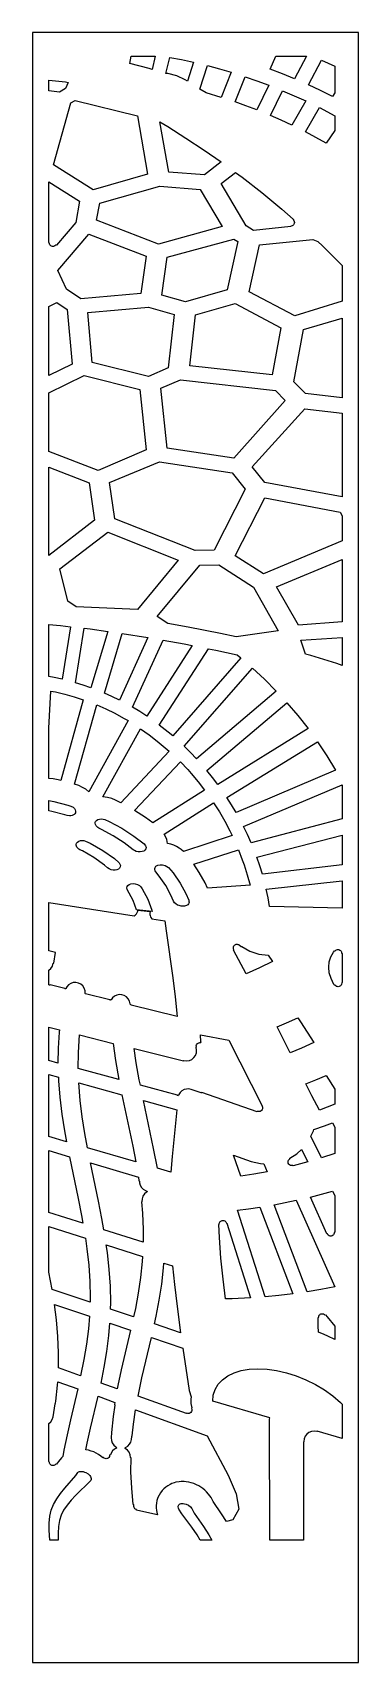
# Model space of a CAD drawing. Extents: x 0 to 400, y 0 to 2000.
import ezdxf

# ---------------------------------------------------------------- set-up
doc = ezdxf.new("R2010")
doc.units = 0
doc.layers.add('CUT', color=1, linetype='CONTINUOUS')
doc.layers.add('OUTLINE', color=7, linetype='CONTINUOUS')

msp = doc.modelspace()

# ---------------------------------------------------------------- linework, layer by layer
at = {"layer": 'CUT'}
for points in [[(119.52, 1961.88), (121.09, 1971), (150.66, 1971), (146.7, 1954.75), (143.06, 1956.04)], [(189.99, 1940.34), (187.23, 1942), (176.94, 1946.92), (165.9, 1949.8), (163.49, 1949.95), (168.29, 1969.57), (182.85, 1966.79), (197.42, 1963.66)], [(336.36, 1971), (321.67, 1943.22), (306.72, 1949.34), (291.69, 1955.09), (298.73, 1971)], [(371, 1926.16), (368.12, 1921.55), (353.42, 1928.85), (338.64, 1935.77), (354.79, 1966.2), (371, 1958.74)], [(40.25, 1931.29), (33.11, 1927.1), (20, 1928.61), (20, 1941.68), (40.35, 1939.44), (43.64, 1938.71)], [(212.92, 1926), (205.51, 1930.73), (214.72, 1959.49), (229.27, 1955.61), (243.79, 1951.37), (231.51, 1920.53)], [(248.63, 1914.93), (261.01, 1945.88), (275.46, 1940.87), (289.87, 1935.51), (275.2, 1905.18), (261.94, 1910.21)], [(335.35, 1916.08), (318.3, 1886.45), (305.24, 1892.52), (292.12, 1898.27), (306.9, 1928.69), (321.16, 1922.56)], [(74.17, 1806.96), (25.61, 1837.6), (46.79, 1913.64), (52.19, 1916.78), (128.6, 1897.81), (141.11, 1826.09)], [(371, 1879.84), (360.52, 1864.36), (347.77, 1871.45), (334.91, 1878.22), (352.09, 1907.93), (371, 1898.03)], [(210.46, 1855.81), (231.46, 1841.26), (210.95, 1825.52), (167.16, 1828.88), (156.34, 1890.56), (166.24, 1884.61), (188.18, 1870.61)], [(319.87, 1771.25), (319.71, 1770.83), (319.76, 1770.6), (320.74, 1769.43), (321.26, 1768.27), (321.42, 1767.01), (321.21, 1765.75), (320.89, 1764.98), (320.12, 1763.95), (319.46, 1763.43), (318.71, 1763.02), (317.23, 1762.64), (317.05, 1762.48), (316.93, 1762.06), (271.34, 1757.34), (262.07, 1762.88), (231.31, 1814.67), (249.22, 1828.3), (257.1, 1822.52), (281.43, 1803.62), (306.17, 1783.23)], [(28.37, 1739.07), (27.39, 1738.2), (26.63, 1737.82), (25.81, 1737.57), (24.53, 1737.53), (23.28, 1737.85), (22.2, 1738.51), (21.33, 1739.47), (20.78, 1740.64), (20.55, 1742.15), (20.41, 1742.34), (20, 1742.5), (20, 1816.99), (57.7, 1792.99), (52.97, 1767.12), (29.2, 1739.12), (28.78, 1739.26)], [(78.54, 1769.65), (82.42, 1790.79), (156.25, 1811.58), (205.88, 1807.56), (232.73, 1762.05), (154.6, 1740.41)], [(41.75, 1685.04), (31.05, 1708.16), (69.18, 1752.78), (139.37, 1725.47), (132.7, 1679.93), (59.22, 1673.39)], [(251.87, 1743.84), (238.71, 1684.27), (187.8, 1669.51), (158.47, 1677.82), (165.33, 1724.4), (247.12, 1746.7)], [(356.06, 1738.15), (380, 1714.3), (380, 1670.26), (321.84, 1652.51), (265.7, 1682.05), (278.51, 1739.66), (343.86, 1746.16), (350.3, 1743.53)], [(20, 1579.13), (20, 1663.83), (29.67, 1668.85), (42.54, 1660.19), (48.42, 1593.29)], [(173.68, 1653.95), (166.26, 1588.54), (142.19, 1578.09), (73.32, 1595.25), (67.88, 1656.6), (142.45, 1662.93)], [(248.65, 1667.51), (304.81, 1637.67), (294.2, 1579.89), (193.03, 1590.91), (200.2, 1653.68)], [(380, 1649.74), (380, 1551.77), (335.19, 1556.93), (320.84, 1571.39), (332.69, 1635.52)], [(20, 1485.92), (20, 1557.9), (63.26, 1579.23), (131.52, 1561.93), (139.3, 1487.8), (80.4, 1462.75)], [(298.03, 1560.85), (310.26, 1548.43), (246.94, 1477.83), (165.15, 1490.09), (157.4, 1563.51), (181.79, 1573.98)], [(285.15, 1447.9), (269.65, 1466.94), (334.1, 1538.27), (380, 1532.8), (380, 1430.13)], [(20, 1358.33), (20, 1466.55), (69.39, 1447.38), (76.11, 1401.62)], [(94.61, 1447.75), (155.63, 1473.4), (245.08, 1459.63), (261.09, 1439.82), (222.94, 1364.98), (199.4, 1364.55), (101.17, 1403.31)], [(377.43, 1411.4), (380, 1406.85), (380, 1376.4), (283.49, 1335.97), (248.74, 1358.06), (285.17, 1429.06)], [(178.81, 1352.6), (128.8, 1291.87), (53.61, 1295.37), (43.23, 1302.45), (33.56, 1342.03), (92.43, 1387.08)], [(166.16, 1274.73), (153.04, 1283.49), (205.33, 1346.53), (228.56, 1346.87), (271.05, 1319.63), (301.48, 1265.96), (250, 1258.5), (230.85, 1262.66), (191.16, 1270.39)], [(380, 1353.32), (380, 1276.92), (326.33, 1273.03), (299.52, 1320.01)], [(34.35, 1272.31), (46.38, 1270.93), (36.13, 1206.53), (26.64, 1208.51), (20, 1209.7), (20, 1273.61)], [(52.8, 1202.22), (63.47, 1268.96), (70.69, 1268.13), (92.31, 1265.16), (71.68, 1196.05), (62.25, 1199.3)], [(88.13, 1189.51), (110.07, 1262.68), (141.64, 1257.69), (106.6, 1180.84), (97.41, 1185.34)], [(186.15, 1249.85), (195.97, 1247.89), (140.28, 1161.07), (131.48, 1166.77), (122.56, 1172.15), (160.26, 1254.48)], [(255.53, 1232.75), (172.06, 1136.98), (166.59, 1141.56), (155.43, 1150.32), (215.78, 1243.94), (224.77, 1242.15), (251.24, 1236.26)], [(380, 1257.74), (380, 1223.23), (373.4, 1225.73), (341.55, 1235.69), (335.24, 1237.42), (329.24, 1254.27)], [(201.33, 1108.92), (193.83, 1116.75), (186.11, 1124.32), (270.12, 1220.16), (284.83, 1206.42), (299.07, 1192.03)], [(34.6, 1082.16), (31.26, 1082.96), (25.08, 1084.15), (20, 1084.61), (20, 1146.44), (22.4, 1191.95), (28.1, 1190.83), (39.5, 1188.2), (50.88, 1185.06), (62.23, 1181.39)], [(111.79, 1158.82), (117.18, 1155.68), (68.87, 1068.46), (65.19, 1071.46), (61.47, 1073.8), (56.98, 1075.93), (51.49, 1077.79), (78.7, 1175.1), (89.86, 1170.18), (100.89, 1164.75)], [(312.3, 1177.58), (325.5, 1161.99), (338.11, 1145.84), (227.49, 1077.35), (220.87, 1086.06), (213.99, 1094.56)], [(97.29, 1060.06), (92.03, 1061.43), (89.08, 1061.89), (86.09, 1062.12), (132.66, 1145.8), (143, 1138.46), (153.11, 1130.67), (162.95, 1122.44), (167.77, 1118.16), (108.52, 1054.9), (101.84, 1058.24)], [(244.37, 1052.24), (238.5, 1061.51), (349.67, 1129.78), (361.04, 1112.61), (371.74, 1094.98), (249.97, 1042.79)], [(211.23, 1070.4), (147.77, 1030.19), (138.75, 1036.83), (125.28, 1045.47), (181.44, 1105.07), (190.39, 1095.62), (194.74, 1090.76), (203.17, 1080.75)], [(263.85, 1015.89), (259.09, 1025.77), (380, 1077.03), (380, 1035.36), (268.29, 1005.87)], [(26.19, 1056.44), (43.27, 1052.07), (47.14, 1050.79), (49.68, 1049.36), (51.26, 1047.89), (52.32, 1046.25), (52.79, 1044.55), (52.73, 1043.3), (52.5, 1042.5), (51.86, 1041.41), (50.91, 1040.46), (48.72, 1039.32), (47.14, 1038.93), (45.41, 1038.79), (42.43, 1039.11), (39.77, 1039.94), (23.72, 1044.11), (20, 1044.83), (20, 1057.63)], [(229.33, 1043.57), (235.94, 1032.18), (242.09, 1020.55), (244.99, 1014.64), (185.12, 995.24), (182.52, 997.44), (179.8, 999.35), (176.56, 1001.21), (173.21, 1002.75), (169.76, 1003.98), (165.83, 1004.98), (165.37, 1007.33), (164.62, 1009.98), (163.65, 1012.54), (161.6, 1016.55), (222.28, 1054.68)], [(84.32, 1035.16), (86.75, 1034.95), (88.56, 1034.51), (94.06, 1032.04), (109.41, 1023.58), (124.16, 1014.11), (136.88, 1004.56), (137.98, 1003.37), (138.75, 1002.09), (139.07, 1001.22), (139.26, 999.92), (138.93, 998.26), (137.98, 996.82), (136.45, 995.67), (134.47, 994.9), (132.17, 994.57), (129.7, 994.68), (127.23, 995.25), (124.94, 996.22), (123.37, 997.22), (112.24, 1005.57), (98.9, 1014.19), (84.59, 1022.11), (81.47, 1023.58), (79.99, 1024.52), (78.06, 1026.4), (77.13, 1028.09), (76.82, 1029.8), (76.99, 1031.04), (77.31, 1031.81), (78.39, 1033.19), (79.99, 1034.24), (82.01, 1034.92)], [(62.73, 1008.52), (65.13, 1007.97), (70.74, 1005.44), (86.24, 996.49), (100.58, 986.34), (106.19, 981.36), (107.28, 979.68), (107.76, 977.94), (107.6, 976.27), (106.81, 974.77), (105.44, 973.56), (103.59, 972.71), (101.39, 972.27), (98.98, 972.29), (96.53, 972.76), (94.21, 973.64), (92.17, 974.87), (88.22, 978.33), (75.32, 987.54), (61.19, 995.72), (58.12, 997.14), (56.65, 998.08), (55.06, 999.57), (54.46, 1000.38), (53.82, 1001.65), (53.53, 1002.93), (53.53, 1003.78), (54, 1005.36), (55.06, 1006.71), (56.65, 1007.76), (58.65, 1008.41), (60.93, 1008.64)], [(275.32, 987.98), (380, 1015.16), (380, 978.62), (282.05, 967.29), (278.86, 977.68)], [(252.78, 997.1), (257.49, 984.89), (259.65, 978.72), (263.59, 966.3), (267.01, 953.78), (214.7, 950.01), (211.78, 956.51), (204.64, 969.37), (197.8, 979.53)], [(152.27, 977.47), (153.65, 978.16), (156.42, 978.78), (159.53, 978.69), (162.63, 977.9), (164.9, 976.82), (166.81, 975.42), (172.41, 968.79), (181.03, 956.27), (188.17, 943.41), (191.66, 935.21), (192.01, 934.08), (192.07, 932.77), (191.76, 931.54), (191.35, 930.78), (190.44, 929.77), (188.75, 928.72), (186.63, 928.08), (184.83, 927.9), (182.3, 928.06), (179.78, 928.66), (177.99, 929.39), (175.87, 930.67), (174.2, 932.22), (173.07, 933.94), (169.87, 941.56), (163.39, 953.3), (155.48, 964.81), (151.17, 970.01), (150.39, 971.29), (149.9, 973.05), (149.96, 974.33), (150.39, 975.52), (151.5, 976.9)], [(125.91, 955.38), (128.94, 954.45), (131.09, 953.27), (132.85, 951.8), (134.65, 949.38), (141.62, 936.45), (146.48, 923.1), (146.83, 921.32), (127.68, 923.48), (123.49, 935.08), (116.12, 948.63), (115.79, 950.36), (116.12, 952), (117.06, 953.43), (118.57, 954.56), (120.54, 955.31), (123.43, 955.63)], [(286.83, 948.87), (380, 959.26), (380, 925.75), (290.93, 927.79), (289.06, 938.34)], [(129.07, 922.06), (129.31, 923.29), (144.22, 921.6), (144.27, 921.39), (143.99, 919.57), (143.98, 918.6), (144.05, 917.72), (144.26, 916.63), (144.91, 914.79), (145.31, 914.01), (146.28, 912.63), (162.28, 910.13), (163.87, 897.64), (171.98, 840.02), (174.88, 816.61), (177.38, 792.65), (120.83, 806.7), (120.83, 807.09), (120.4, 807.26), (120.27, 807.45), (120.22, 807.72), (119.83, 807.86), (119.68, 808.03), (118.83, 811.63), (117.34, 814.39), (115.21, 816.68), (112.58, 818.36), (109.61, 819.35), (106.48, 819.54), (103.41, 818.95), (100.58, 817.61), (98.17, 815.61), (96.38, 813.14), (95.96, 812.96), (95.71, 813.02), (95.47, 812.82), (95.24, 812.77), (94.82, 812.94), (94.67, 813.2), (65.1, 820.55), (64.69, 820.91), (64.63, 821.15), (64.47, 824.29), (63.45, 827.37), (61.68, 830.08), (59.27, 832.24), (56.38, 833.7), (53.21, 834.36), (49.98, 834.18), (46.9, 833.16), (44.19, 831.4), (42.04, 828.99), (40.99, 826.89), (40.66, 826.5), (40.45, 826.41), (40, 826.51), (39.77, 826.84), (21.63, 831.34), (21.43, 831.1), (20.97, 831.01), (20, 831.6), (20, 849.33), (22.52, 851.61), (24.3, 854.45), (25.37, 857.94), (25.54, 858.09), (25.94, 858.16), (27.97, 871.27), (20, 873.23), (20, 932.41), (124.73, 916.01), (126.09, 917.04), (127.41, 918.5), (127.96, 919.33), (128.37, 920.12), (128.79, 921.11)], [(266.56, 872.96), (277.8, 869.24), (289.18, 867.85), (294.34, 860.11), (278.42, 852.28), (262.26, 845.1), (246.73, 874.04), (247.01, 874.37), (247.04, 874.6), (246.67, 875.58), (246.51, 876.42), (246.52, 877.3), (246.68, 878.15), (247.26, 879.33), (247.82, 880), (248.5, 880.54), (249.27, 880.94), (250.1, 881.18), (250.98, 881.25), (251.84, 881.14), (252.67, 880.87), (253.42, 880.44), (255.91, 878.34), (256.34, 878.24), (256.55, 878.31), (256.76, 878.53)], [(380, 834.14), (379.59, 833.98), (379.45, 833.79), (379.21, 832.27), (378.67, 831.11), (377.82, 830.16), (377.11, 829.68), (376.33, 829.34), (375.06, 829.14), (373.8, 829.31), (373, 829.63), (372.28, 830.08), (371.21, 831.19), (370.76, 831.25), (370.56, 831.15), (369.96, 832.02), (366.42, 839.15), (364.28, 846.22), (363.55, 853.11), (364.19, 859.71), (366.18, 865.91), (369.45, 871.61), (370.84, 873.21), (371.26, 873.05), (371.49, 873.1), (372.31, 873.83), (373.03, 874.3), (374.23, 874.69), (375.09, 874.76), (375.93, 874.66), (377.13, 874.21), (377.83, 873.73), (378.68, 872.78), (379.07, 872.02), (379.32, 871.2), (379.45, 870.11), (379.59, 869.92), (380, 869.76)], [(330.12, 753.78), (316.27, 748.11), (300.12, 779.91), (311.89, 784.86), (325.43, 790.99), (329.06, 786.19), (345.41, 760.59)], [(32.87, 776.15), (32.58, 773.5), (31.37, 753.78), (31.14, 735.53), (20, 738.54), (20, 779.37)], [(57.62, 769.95), (98.79, 759.65), (101.82, 738.61), (105.97, 715.3), (55.94, 728.83), (56.18, 748.42)], [(282.2, 680.58), (282.1, 679.28), (281.82, 678.45), (281.13, 677.35), (280.5, 676.77), (279.36, 676.13), (278.51, 675.9), (277.22, 675.89), (276.11, 676.13), (275.89, 676.06), (275.61, 675.72), (207.87, 699.17), (207.56, 698.83), (207.1, 698.8), (194.74, 703.08), (191.8, 703.72), (188.84, 703.64), (185.97, 702.86), (183.38, 701.42), (181.2, 699.4), (179.54, 696.89), (178.96, 695.74), (178.82, 695.55), (178.38, 695.41), (178.15, 695.47), (177.97, 695.62), (177.85, 695.88), (132.29, 708.19), (130.96, 714.88), (127.3, 735.56), (124.75, 753.15), (185.2, 738.02), (185.42, 738.36), (185.85, 738.47), (189.21, 738.1), (192.48, 738.62), (195.49, 739.98), (198.04, 742.1), (199.94, 744.82), (201.05, 747.93), (201.3, 751.24), (200.62, 754.8), (200.83, 755.18), (201.04, 755.29), (200.96, 756.49), (201.24, 757.78), (201.89, 758.92), (202.5, 759.54), (203.21, 760.04), (204.02, 760.4), (204.44, 760.5), (205.32, 760.6), (206.33, 760.55), (206.54, 760.65), (206.77, 761.03), (206.76, 761.26), (206.57, 761.57), (206.21, 770.13), (241.1, 763.63), (282, 683.04), (281.71, 682.72), (281.67, 682.49), (282.05, 681.43)], [(41.78, 638.97), (20, 645.33), (20, 721.26), (31.69, 718.05), (31.85, 713.74), (33.52, 693.43), (36.04, 672.96), (39.3, 652.35)], [(341.38, 698.64), (335.59, 710.04), (347.77, 714.83), (360.52, 720.21), (371, 703.33), (371, 685.14), (352.09, 677.77), (342.65, 695.36)], [(56.58, 711.21), (109.67, 696.63), (123, 633.67), (126.74, 614.14), (67.29, 631.52), (64.03, 649.04), (60.79, 669.37), (58.3, 689.47)], [(136.11, 689.37), (176.88, 678.17), (171.42, 620.93), (169.91, 601.53), (153.21, 606.41), (148.64, 630.52)], [(368.12, 662), (371, 657.01), (371, 624.43), (354.79, 619.14), (341.69, 645.57), (344.8, 652.51), (345.1, 653.84), (358.33, 658.41)], [(45.38, 620.53), (56.07, 569.28), (60.15, 548.6), (61.85, 538.98), (20, 552.12), (20, 628.05)], [(279.74, 612.03), (284.07, 611.87), (288.1, 602.17), (271.81, 599.15), (255.5, 596.54), (246.67, 622.26), (268.22, 614.79)], [(319.54, 609.68), (319.09, 609.77), (317.82, 609.66), (316.97, 609.78), (316.55, 609.92), (315.43, 610.51), (314.52, 611.42), (313.92, 612.54), (313.66, 613.81), (313.77, 615.08), (314.25, 616.27), (315.05, 617.26), (315.91, 617.96), (316, 618.17), (315.92, 618.61), (324.45, 623.92), (330.19, 629.31), (337.71, 614.08), (319.78, 609.32)], [(85.08, 544.88), (80.9, 565.91), (71.02, 612.92), (129.87, 595.47), (130.48, 590.96), (130.93, 590.85), (131.08, 590.67), (131.41, 588.64), (132.22, 585.6), (133.75, 582.89), (135.9, 580.64), (138.54, 579.01), (140.45, 578.36), (140.66, 577.95), (140.51, 577.51), (139.67, 577.04), (137.22, 574.85), (135.42, 572.08), (134.42, 568.94), (134.22, 565.36), (134.09, 565.17), (133.72, 565.01), (134.97, 551.26), (135.86, 531.18), (135.77, 515.77), (87.56, 530.91)], [(354.02, 457.61), (337.09, 454.85), (296.41, 561.6), (310.09, 564.18), (323.75, 567.04), (370.93, 460.74)], [(370.32, 526.7), (369.89, 525.5), (369.42, 524.78), (368.82, 524.17), (367.73, 523.5), (366.49, 523.18), (365.22, 523.22), (364.01, 523.62), (362.96, 524.36), (362.4, 525.02), (361.86, 525.91), (361.66, 526.03), (361.21, 526), (341.11, 571.1), (354.69, 574.61), (368.22, 578.4), (371, 572.95), (371, 528.15), (370.59, 527.99), (370.45, 527.8)], [(236.72, 446), (233.85, 470.3), (231.27, 496.19), (229.35, 521.35), (228.62, 537.19), (229.02, 537.37), (229.15, 537.56), (229.23, 538.69), (229.45, 539.54), (229.83, 540.31), (230.36, 541.01), (231.01, 541.59), (231.77, 542.02), (232.59, 542.3), (233.46, 542.42), (234.75, 542.26), (235.95, 541.73), (236.63, 541.19), (237.19, 540.53), (237.91, 539.12), (238.32, 538.93), (238.53, 538.96), (267.63, 447.38), (245.09, 446.25)], [(285.41, 448.71), (251.47, 555.09), (265.21, 556.76), (278.93, 558.71), (319.3, 452.35), (302.36, 450.35)], [(70.32, 467.61), (70.7, 447.95), (70.52, 441.94), (23.88, 457.61), (20, 479.03), (20, 534.84), (64.88, 520.55), (66.77, 507.68), (68.99, 487.52)], [(132.62, 472.42), (129.74, 453.26), (126.17, 434.26), (123.95, 424), (95.75, 433.47), (95.98, 441.14), (95.58, 461.51), (94.2, 482.13), (91.9, 502.93), (90.5, 512.4), (135.01, 498.23), (134.65, 491.77)], [(149.76, 415.33), (151.89, 425.08), (155.57, 444.52), (158.54, 464.24), (160.65, 484.23), (160.97, 489.96), (171.94, 486.47), (174.2, 463.8), (177.41, 436.59), (181.71, 404.6)], [(29.19, 420.35), (26.76, 439.33), (69.8, 424.69), (68.58, 409.4), (66.19, 390.47), (63.04, 371.74), (58.99, 351.75), (31.76, 361.49), (31.86, 379.7), (30.99, 399.91)], [(358.12, 402.27), (351.2, 405.07), (350.67, 412.94), (350.54, 417.68), (350.59, 422.99), (350.81, 423.03), (351.14, 423.33), (351.29, 424.43), (351.54, 425.23), (351.95, 425.99), (352.48, 426.65), (353.14, 427.18), (353.89, 427.59), (355.11, 427.91), (356.38, 427.87), (357.2, 427.64), (358.3, 427.02), (359.12, 426.27), (359.35, 426.22), (359.76, 426.37), (361.7, 424.14), (371, 412.77), (371, 396.08), (362.31, 400.39)], [(104.65, 339.93), (103.86, 335.7), (84.04, 342.79), (88.05, 362.48), (91.29, 381.71), (93.78, 401.22), (94.97, 416.12), (120.23, 407.53), (108.73, 358.91)], [(194.27, 317.76), (195.4, 312.31), (195.08, 312.01), (195.03, 311.79), (195.38, 310.31), (195.34, 309.04), (194.93, 307.84), (194.19, 306.81), (193.2, 306.03), (192.03, 305.56), (190.78, 305.45), (189.32, 305.72), (188.91, 305.51), (188.81, 305.32), (129.42, 326.56), (134.19, 349.1), (146.02, 398.76), (184.42, 385.69), (192.27, 333.8), (194.55, 325.91), (194.27, 323.11)], [(299.61, 358.05), (311.63, 355.29), (323.71, 351.46), (335.65, 346.64), (347.23, 340.89), (358.26, 334.32), (368.53, 327.02), (377.86, 319.12), (380, 316.95), (380, 274.9), (349.54, 283.63), (349.31, 283.3), (348.88, 283.2), (345.59, 283.68), (342.35, 283.3), (339.32, 282.08), (336.71, 280.12), (334.7, 277.54), (333.44, 274.53), (333, 271.21), (332.79, 270.83), (332.41, 270.7), (332.41, 150), (291.11, 150), (291.03, 298.3), (291.28, 300.32), (221.14, 320.42), (221.89, 327.98), (224.16, 334.99), (227.9, 341.32), (233.05, 346.88), (239.54, 351.57), (247.27, 355.32), (256.11, 358.04), (265.93, 359.71), (276.57, 360.27), (287.86, 359.72)], [(20, 293.35), (22.3, 295.34), (24.14, 298.11), (25.2, 301.29), (27.59, 317.5), (27.83, 317.9), (28.28, 318.01), (28.68, 320.77), (30.67, 340.11), (30.91, 344.47), (55.36, 335.62), (46.41, 297.74), (42.27, 279.17), (38.54, 260.46), (37.27, 252.71), (35.51, 250.93), (31.98, 246.43), (29.18, 243.19), (28.76, 243.34), (28.53, 243.29), (27.71, 242.54), (26.99, 242.09), (26.19, 241.78), (25.35, 241.63), (24.5, 241.64), (23.67, 241.82), (22.88, 242.16), (21.86, 242.92), (21.32, 243.59), (20.92, 244.35), (20.68, 245.17), (20.55, 246.26), (20.41, 246.45), (20, 246.61)], [(75.12, 258.21), (71.99, 259.39), (68.71, 260.33), (65.34, 260.99), (66.98, 269.16), (71.13, 287.64), (80.37, 326.56), (100.86, 319.14), (100.46, 316.39), (100.85, 316.16), (100.97, 315.71), (98.91, 301.59), (96.93, 282), (96.57, 275.48), (96.81, 272.25), (97.86, 269.25), (99.64, 266.61), (102.04, 264.5), (103.2, 263.87), (103.36, 263.47), (103.32, 263.25), (103.03, 262.93), (100.76, 261.79), (98.29, 259.52), (96.51, 256.66), (95.7, 254.81), (95.27, 254.64), (94.91, 254.78), (94.74, 254.57), (94.6, 253.55), (94.35, 252.72), (93.71, 251.63), (92.77, 250.75), (92.02, 250.34), (91.21, 250.08), (90.36, 249.98), (89.09, 250.14), (87.93, 250.66), (87.03, 251.32), (86.8, 251.35), (86.41, 251.16), (83.76, 253.28), (80.99, 255.16), (78.12, 256.8)], [(124.1, 192), (124.25, 193.29), (124.16, 193.49), (124.01, 193.64), (123.61, 193.8), (121.75, 213.72), (120.8, 233.82), (120.82, 251.01), (120.44, 251.14), (120.29, 251.31), (119.77, 254.92), (118.43, 258.01), (116.32, 260.62), (113.79, 262.42), (113.55, 262.78), (113.55, 263), (113.76, 263.37), (114.21, 263.57), (116.9, 265.28), (119.07, 267.62), (120.55, 270.44), (121.29, 273.58), (121.67, 277.39), (121.89, 277.79), (122.33, 277.93), (123.79, 292.31), (126.38, 309.9), (214.18, 278.11), (240.14, 229.85), (250.08, 206.72), (253.02, 187.92), (245.89, 175.13), (237.92, 173.09), (231.94, 182.36), (221.71, 197.25), (219.06, 202.19), (217.58, 204.47), (216.09, 206.45), (213.62, 209.24), (211.47, 211.29), (208.8, 213.46), (204.08, 216.54), (201.09, 218.08), (197.99, 219.38), (194.79, 220.43), (192, 221.13), (188.41, 221.73), (185.92, 221.94), (182.54, 221.97), (179.94, 221.78), (175.96, 221.1), (173.67, 220.48), (171.15, 219.59), (168.74, 218.51), (165.85, 216.87), (163.42, 215.15), (161.05, 213.09), (159.05, 210.97), (156.87, 208.1), (155.26, 205.41), (153.84, 202.32), (152.69, 198.77), (152.04, 195.52), (151.76, 192.46), (151.78, 189.41), (152.05, 186.63), (152.56, 183.93), (153.35, 181.14), (132.79, 185.54), (127.7, 186.91), (127.73, 187.11), (127.52, 187.51), (126.2, 188.12), (125.53, 188.62), (124.96, 189.25), (124.53, 189.97), (124.15, 191.16)], [(25.62, 193.72), (29.61, 200.64), (34.36, 207.39), (39.47, 213.82), (53, 229.46), (55.59, 232.88), (56.53, 233.66), (57.67, 234.14), (59.03, 234.39), (60.55, 234.39), (62.18, 234.14), (63.85, 233.64), (65.5, 232.93), (68.04, 231.32), (70.08, 229.35), (70.96, 228.08), (71.56, 226.8), (71.83, 225.56), (71.78, 224.41), (71.39, 223.39), (70.96, 222.81), (52.82, 204.99), (47.38, 199.08), (42.35, 192.94), (38.13, 186.77), (35.1, 180.78), (33.18, 174.26), (32, 166.67), (31.43, 158.47), (31.31, 150), (21.1, 150), (20.42, 162.24), (20.48, 170.96), (21.19, 179.26), (22.78, 186.75)], [(179.03, 192.6), (179.65, 193.52), (180.24, 194.03), (181.36, 194.6), (182.25, 194.84), (184.84, 194.96), (186.57, 194.68), (188.34, 194.16), (191.21, 192.8), (193.71, 190.95), (195.59, 188.81), (198.53, 183.33), (209.76, 166.97), (216.36, 156.7), (219.92, 150), (205.89, 150), (202.15, 156.39), (195.63, 165.79), (183.24, 182.4), (179.62, 188.18), (179.03, 189.44), (178.74, 190.71), (178.8, 191.89)]]:
    msp.add_lwpolyline(points, close=True, dxfattribs=at)
at = {"layer": 'OUTLINE'}
msp.add_lwpolyline([(0, 0), (400, 0), (400, 2000), (0, 2000)], close=True, dxfattribs=at)

doc.saveas('drawing.dxf')
